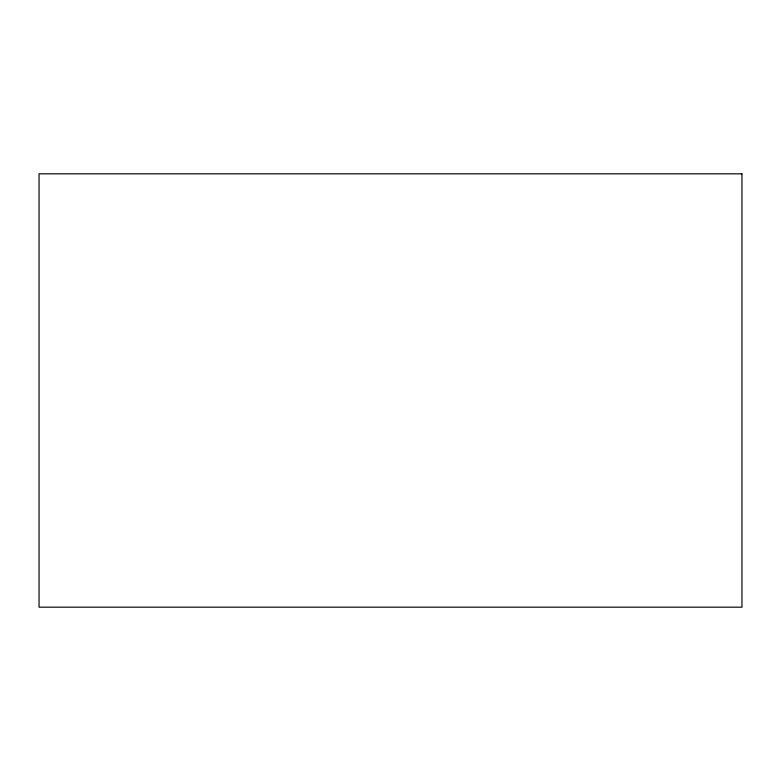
<?xml version="1.0" encoding="UTF-8"?>
<svg xmlns="http://www.w3.org/2000/svg" width="781" height="781" viewBox="0 0 781 781"><rect width="100%" height="100%" fill="white"/><g stroke="black" fill="none" stroke-linecap="round" stroke-linejoin="round"><path stroke-width="1.17" d="M741.95 173.831L39.05 173.831L39.05 607.169L741.95 607.169L741.95 173.831"/></g></svg>
